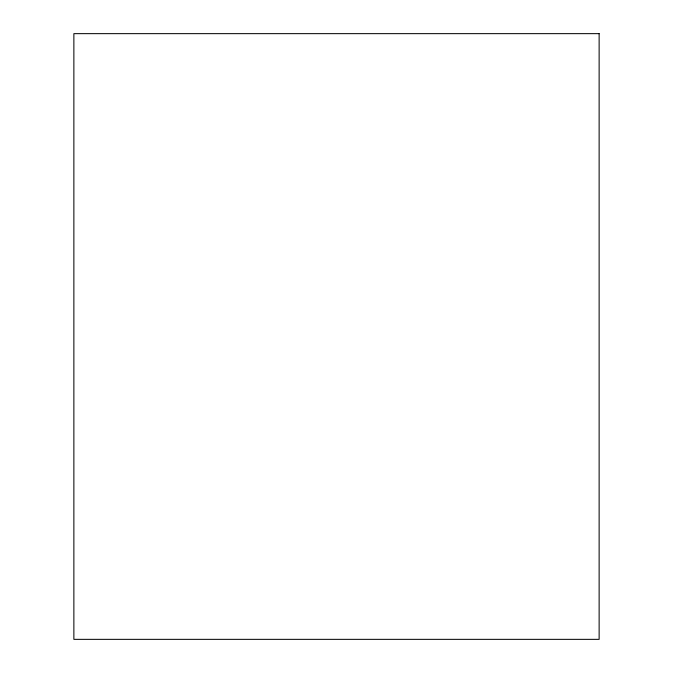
<?xml version="1.0" encoding="UTF-8"?>
<svg xmlns="http://www.w3.org/2000/svg" width="673" height="673" viewBox="0 0 673 673"><rect width="100%" height="100%" fill="white"/><g stroke="black" fill="none" stroke-linecap="round" stroke-linejoin="round"><path stroke-width="1.01" d="M599.13 33.65L73.87 33.65L73.87 639.35L599.13 639.35L599.13 33.65"/></g></svg>
